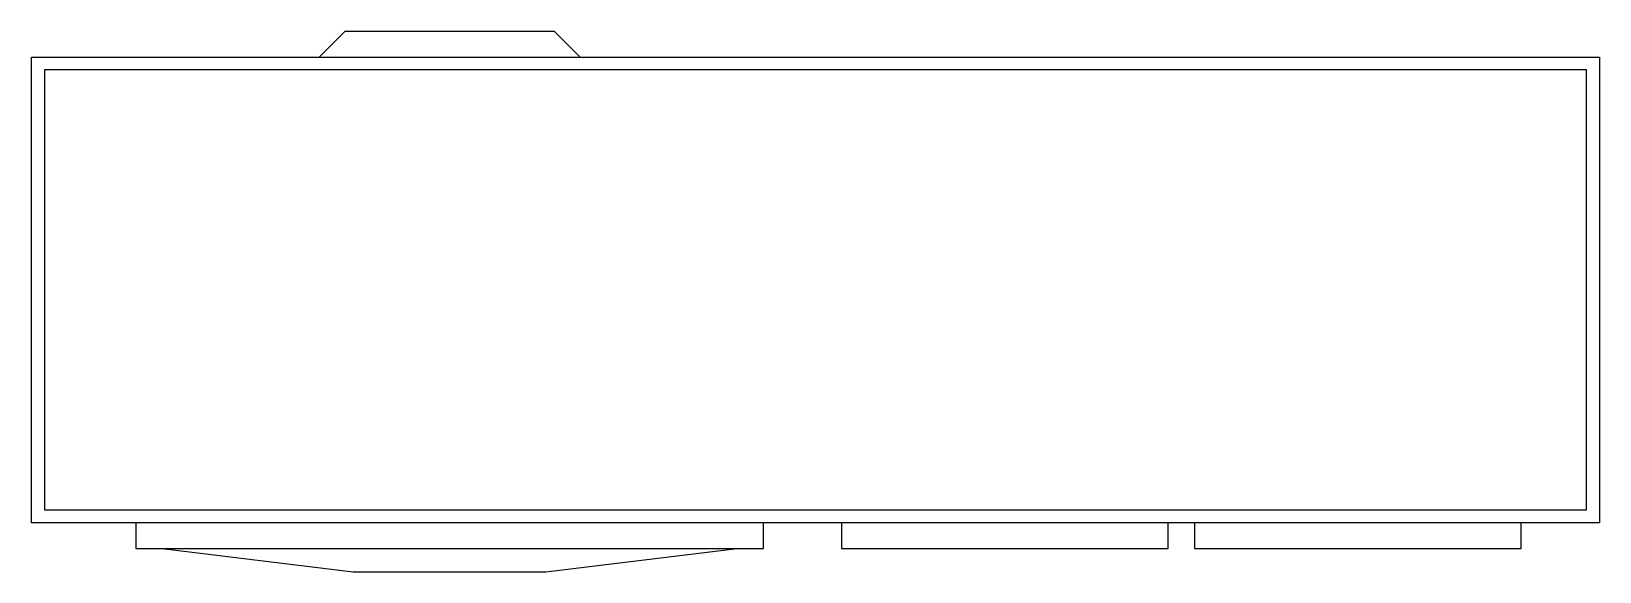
# Model space of a CAD drawing. Header units: millimetres. Extents: x -788.13 to -786.97, y 2636.14 to 2636.54.
import ezdxf

# ---------------------------------------------------------------- set-up
doc = ezdxf.new("R2010")
doc.units = ezdxf.units.MM
doc.header["$LTSCALE"] = 10
doc.layers.add('Móveis_diversos', color=2, linetype='Continuous')

msp = doc.modelspace()

# ---------------------------------------------------------------- linework, layer by layer
at = {"layer": 'Móveis_diversos', "color": 1}
for points in [[(-787.9195, 2636.5254), (-787.9001, 2636.5447)], [(-787.9001, 2636.5447), (-787.7445, 2636.5447)], [(-787.7445, 2636.5447), (-787.7251, 2636.5254)], [(-786.9764, 2636.5159), (-788.1238, 2636.5159)], [(-788.1238, 2636.5159), (-788.1238, 2636.1883)], [(-786.9764, 2636.1883), (-786.9764, 2636.5159)], [(-788.1238, 2636.1883), (-786.9764, 2636.1883)], [(-788.0557, 2636.1787), (-788.0557, 2636.1595)], [(-787.5889, 2636.1595), (-787.5889, 2636.1787)], [(-787.5307, 2636.1787), (-787.5307, 2636.1595)], [(-787.2876, 2636.1595), (-787.2876, 2636.1787)], [(-787.268, 2636.1787), (-787.268, 2636.1595)], [(-787.0251, 2636.1595), (-787.0251, 2636.1787)], [(-788.0557, 2636.1595), (-787.5889, 2636.1595)], [(-788.0363, 2636.1595), (-787.8941, 2636.1423)], [(-787.7508, 2636.1423), (-787.6085, 2636.1595)], [(-787.5307, 2636.1595), (-787.2876, 2636.1595)], [(-787.268, 2636.1595), (-787.0251, 2636.1595)], [(-787.8941, 2636.1423), (-787.7508, 2636.1423)]]:
    msp.add_lwpolyline(points, dxfattribs=at)
at = {"layer": 'Móveis_diversos'}
for points in [[(-788.1335, 2636.5254), (-786.9667, 2636.5254)], [(-788.1335, 2636.1787), (-788.1335, 2636.5254)], [(-786.9667, 2636.5254), (-786.9667, 2636.1787)], [(-786.9667, 2636.1787), (-788.1335, 2636.1787)]]:
    msp.add_lwpolyline(points, dxfattribs=at)

doc.saveas('drawing.dxf')
